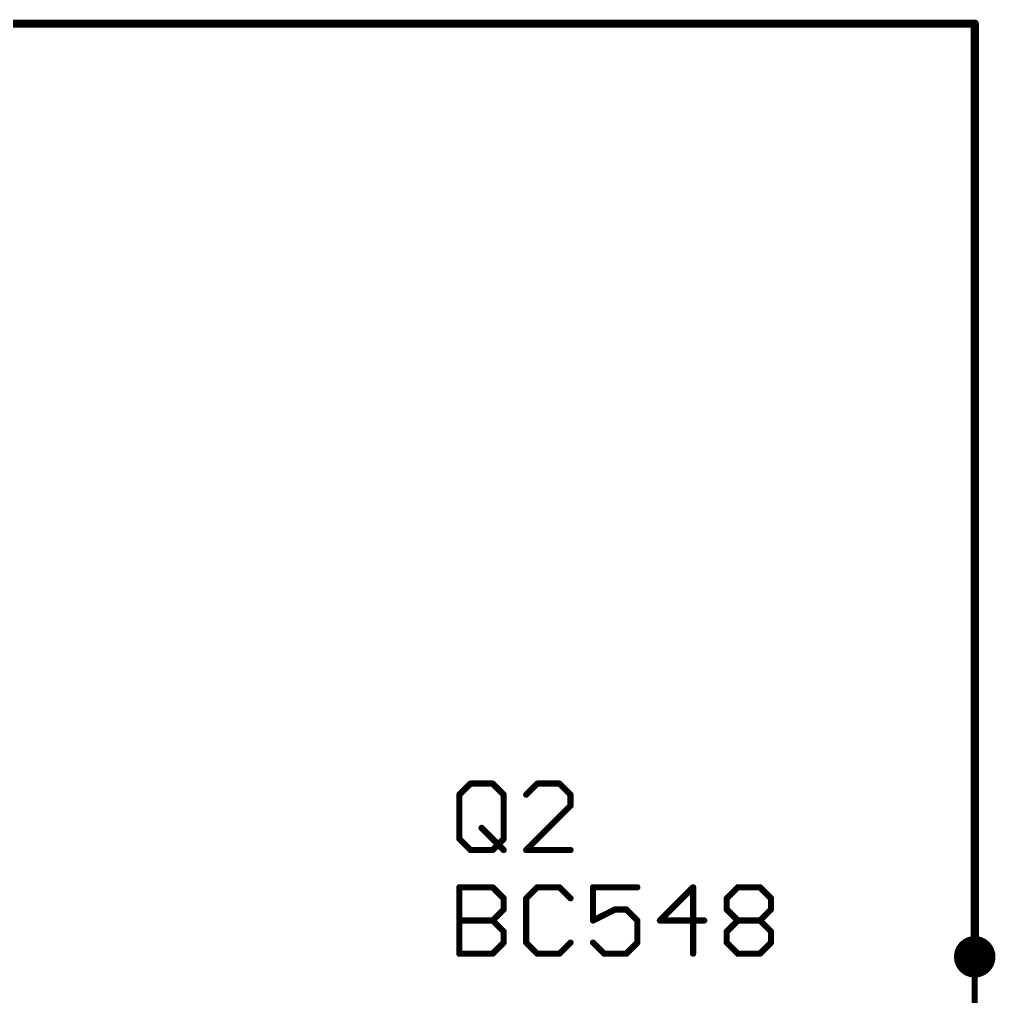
# Model space of a CAD drawing. Extents: x -22 to 205, y 41 to 107.
# Drawn here: x 174.72 to 198.63, y 70.15 to 94.08 of the extents above; entities that cross this region are included whole.
import ezdxf

# ---------------------------------------------------------------- set-up
doc = ezdxf.new("R2010")
doc.units = 0
for name, color, linetype in [('91', 94, 'CONTINUOUS'), ('94', 14, 'CONTINUOUS'), ('95', 251, 'CONTINUOUS'), ('96', 251, 'CONTINUOUS')]:
    doc.layers.add(name, color=color, linetype=linetype)

msp = doc.modelspace()

# ---------------------------------------------------------------- linework, layer by layer
at = {"layer": '91', "const_width": 0.2032}
for points in [[(198.12, 93.98), (162.56, 93.98)], [(198.12, 71.12), (198.12, 93.98)]]:
    msp.add_lwpolyline(points, dxfattribs=at)
at = {"layer": '91'}
for points, const_width in [([(198.1708, 93.98, 1), (198.0692, 93.98)], 0.1016), ([(198.12, 93.9292, 1), (198.12, 94.0308)], 0.1016), ([(198.12, 70.866, 1), (198.12, 71.374, 1), (198.12, 70.866)], 0.508), ([(198.0692, 71.12, 1), (198.1708, 71.12)], 0.1016)]:
    msp.add_lwpolyline(points, format="xyb", dxfattribs=dict(at, const_width=const_width))
at = {"layer": '94', "const_width": 0.1524}
msp.add_lwpolyline([(198.12, 71.12), (198.12, 68.58)], dxfattribs=at)
at = {"layer": '94', "const_width": 0.0762}
msp.add_lwpolyline([(198.1581, 71.12, 1), (198.0819, 71.12)], format="xyb", dxfattribs=at)
at = {"layer": '95', "const_width": 0.1524}
for points in [[(185.4962, 75.092), (185.7674, 75.3632)], [(185.7674, 75.3632), (186.3097, 75.3632)], [(186.3097, 75.3632), (186.5809, 75.092)], [(187.4045, 75.3632), (187.1334, 75.092)], [(187.9469, 75.3632), (187.4045, 75.3632)], [(188.218, 75.092), (187.9469, 75.3632)], [(185.4962, 74.0074), (185.4962, 75.092)], [(186.5809, 75.092), (186.5809, 74.0074)], [(188.218, 74.8209), (188.218, 75.092)], [(187.1334, 73.7362), (188.218, 74.8209)], [(186.0385, 74.2785), (186.5809, 73.7362)], [(185.7674, 73.7362), (185.4962, 74.0074)], [(186.5809, 74.0074), (186.3097, 73.7362)], [(186.3097, 73.7362), (185.7674, 73.7362)], [(188.218, 73.7362), (187.1334, 73.7362)]]:
    msp.add_lwpolyline(points, dxfattribs=at)
at = {"layer": '95', "const_width": 0.0762}
for points in [[(185.7674, 75.4013, 1), (185.7674, 75.3251)], [(185.7943, 75.3362, 1), (185.7404, 75.3901)], [(186.3366, 75.3901, 1), (186.2828, 75.3362)], [(186.3097, 75.3251, 1), (186.3097, 75.4013)], [(187.4045, 75.4013, 1), (187.4045, 75.3251)], [(187.4315, 75.3362, 1), (187.3776, 75.3901)], [(187.9738, 75.3901, 1), (187.9199, 75.3362)], [(187.9469, 75.3251, 1), (187.9469, 75.4013)], [(185.5343, 75.092, 1), (185.4581, 75.092)], [(185.4693, 75.119, 1), (185.5231, 75.0651)], [(186.619, 75.092, 1), (186.5428, 75.092)], [(186.5539, 75.0651, 1), (186.6078, 75.119)], [(187.1064, 75.119, 1), (187.1603, 75.0651)], [(188.2561, 75.092, 1), (188.1799, 75.092)], [(188.1911, 75.0651, 1), (188.245, 75.119)], [(188.1799, 74.8209, 1), (188.2561, 74.8209)], [(188.245, 74.7939, 1), (188.1911, 74.8478)], [(186.0655, 74.3055, 1), (186.0116, 74.2516)], [(185.5231, 74.0343, 1), (185.4693, 73.9804)], [(185.4581, 74.0074, 1), (185.5343, 74.0074)], [(186.5428, 74.0074, 1), (186.619, 74.0074)], [(186.6078, 73.9804, 1), (186.5539, 74.0343)], [(185.7674, 73.7743, 1), (185.7674, 73.6981)], [(185.7404, 73.7093, 1), (185.7943, 73.7631)], [(186.2828, 73.7631, 1), (186.3366, 73.7093)], [(186.3097, 73.6981, 1), (186.3097, 73.7743)], [(186.5539, 73.7093, 1), (186.6078, 73.7631)], [(187.1334, 73.7743, 1), (187.1334, 73.6981)], [(187.1064, 73.7631, 1), (187.1603, 73.7093)], [(188.218, 73.6981, 1), (188.218, 73.7743)]]:
    msp.add_lwpolyline(points, format="xyb", dxfattribs=at)
at = {"layer": '96', "const_width": 0.1524}
for points in [[(185.4962, 71.1962), (185.4962, 72.8232)], [(185.4962, 72.8232), (186.3097, 72.8232)], [(186.3097, 72.8232), (186.5809, 72.552)], [(187.4045, 72.8232), (187.1334, 72.552)], [(187.9469, 72.8232), (187.4045, 72.8232)], [(188.218, 72.552), (187.9469, 72.8232)], [(189.8552, 72.8232), (188.7705, 72.8232)], [(188.7705, 72.8232), (188.7705, 72.0097)], [(191.2212, 72.8232), (190.4077, 72.0097)], [(191.2212, 71.1962), (191.2212, 72.8232)], [(192.0448, 72.552), (192.316, 72.8232)], [(192.316, 72.8232), (192.8583, 72.8232)], [(192.8583, 72.8232), (193.1295, 72.552)], [(186.5809, 72.552), (186.5809, 72.2809)], [(187.1334, 72.552), (187.1334, 71.4674)], [(192.0448, 72.2809), (192.0448, 72.552)], [(193.1295, 72.552), (193.1295, 72.2809)], [(186.5809, 72.2809), (186.3097, 72.0097)], [(188.7705, 72.0097), (189.3128, 72.2809)], [(189.3128, 72.2809), (189.584, 72.2809)], [(189.584, 72.2809), (189.8552, 72.0097)], [(192.316, 72.0097), (192.0448, 72.2809)], [(193.1295, 72.2809), (192.8583, 72.0097)], [(185.4962, 72.0097), (186.3097, 72.0097)], [(186.3097, 72.0097), (186.5809, 71.7385)], [(189.8552, 72.0097), (189.8552, 71.4674)], [(190.4077, 72.0097), (191.4923, 72.0097)], [(192.0448, 71.7385), (192.316, 72.0097)], [(192.316, 72.0097), (192.8583, 72.0097)], [(192.8583, 72.0097), (193.1295, 71.7385)], [(186.5809, 71.7385), (186.5809, 71.4674)], [(192.0448, 71.4674), (192.0448, 71.7385)], [(193.1295, 71.7385), (193.1295, 71.4674)], [(186.5809, 71.4674), (186.3097, 71.1962)], [(187.1334, 71.4674), (187.4045, 71.1962)], [(187.9469, 71.1962), (188.218, 71.4674)], [(189.0417, 71.1962), (188.7705, 71.4674)], [(189.8552, 71.4674), (189.584, 71.1962)], [(192.316, 71.1962), (192.0448, 71.4674)], [(193.1295, 71.4674), (192.8583, 71.1962)], [(186.3097, 71.1962), (185.4962, 71.1962)], [(187.4045, 71.1962), (187.9469, 71.1962)], [(189.584, 71.1962), (189.0417, 71.1962)], [(192.8583, 71.1962), (192.316, 71.1962)]]:
    msp.add_lwpolyline(points, dxfattribs=at)
at = {"layer": '96', "const_width": 0.0762}
for points in [[(185.5343, 72.8232, 1), (185.4581, 72.8232)], [(185.4962, 72.8613, 1), (185.4962, 72.7851)], [(186.3366, 72.8501, 1), (186.2828, 72.7962)], [(186.3097, 72.7851, 1), (186.3097, 72.8613)], [(187.4045, 72.8613, 1), (187.4045, 72.7851)], [(187.4315, 72.7962, 1), (187.3776, 72.8501)], [(187.9738, 72.8501, 1), (187.9199, 72.7962)], [(187.9469, 72.7851, 1), (187.9469, 72.8613)], [(188.7705, 72.8613, 1), (188.7705, 72.7851)], [(188.8086, 72.8232, 1), (188.7324, 72.8232)], [(189.8552, 72.7851, 1), (189.8552, 72.8613)], [(191.2593, 72.8232, 1), (191.1831, 72.8232)], [(191.2481, 72.7962, 1), (191.1942, 72.8501)], [(192.316, 72.8613, 1), (192.316, 72.7851)], [(192.3429, 72.7962, 1), (192.289, 72.8501)], [(192.8853, 72.8501, 1), (192.8314, 72.7962)], [(192.8583, 72.7851, 1), (192.8583, 72.8613)], [(186.619, 72.552, 1), (186.5428, 72.552)], [(186.5539, 72.5251, 1), (186.6078, 72.579)], [(187.1064, 72.579, 1), (187.1603, 72.5251)], [(187.1715, 72.552, 1), (187.0953, 72.552)], [(188.1911, 72.5251, 1), (188.245, 72.579)], [(192.0829, 72.552, 1), (192.0067, 72.552)], [(192.0179, 72.579, 1), (192.0718, 72.5251)], [(193.1676, 72.552, 1), (193.0914, 72.552)], [(193.1025, 72.5251, 1), (193.1564, 72.579)], [(186.5428, 72.2809, 1), (186.619, 72.2809)], [(186.6078, 72.2539, 1), (186.5539, 72.3078)], [(189.3128, 72.319, 1), (189.3128, 72.2428)], [(189.3299, 72.2468, 1), (189.2958, 72.3149)], [(189.6109, 72.3078, 1), (189.5571, 72.2539)], [(189.584, 72.2428, 1), (189.584, 72.319)], [(192.0718, 72.3078, 1), (192.0179, 72.2539)], [(192.0067, 72.2809, 1), (192.0829, 72.2809)], [(193.0914, 72.2809, 1), (193.1676, 72.2809)], [(193.1564, 72.2539, 1), (193.1025, 72.3078)], [(185.4962, 72.0478, 1), (185.4962, 71.9716)], [(186.3366, 72.0366, 1), (186.2828, 71.9828)], [(186.2828, 72.0366, 1), (186.3366, 71.9828)], [(186.3097, 71.9716, 1), (186.3097, 72.0478)], [(188.7535, 72.0438, 1), (188.7876, 71.9756)], [(188.7324, 72.0097, 1), (188.8086, 72.0097)], [(189.8933, 72.0097, 1), (189.8171, 72.0097)], [(189.8282, 71.9828, 1), (189.8821, 72.0366)], [(190.4077, 72.0478, 1), (190.4077, 71.9716)], [(190.3807, 72.0366, 1), (190.4346, 71.9828)], [(191.4923, 71.9716, 1), (191.4923, 72.0478)], [(192.316, 72.0478, 1), (192.316, 71.9716)], [(192.3429, 71.9828, 1), (192.289, 72.0366)], [(192.289, 71.9828, 1), (192.3429, 72.0366)], [(192.8853, 72.0366, 1), (192.8314, 71.9828)], [(192.8314, 72.0366, 1), (192.8853, 71.9828)], [(192.8583, 71.9716, 1), (192.8583, 72.0478)], [(186.619, 71.7385, 1), (186.5428, 71.7385)], [(186.5539, 71.7116, 1), (186.6078, 71.7655)], [(192.0829, 71.7385, 1), (192.0067, 71.7385)], [(192.0179, 71.7655, 1), (192.0718, 71.7116)], [(193.1676, 71.7385, 1), (193.0914, 71.7385)], [(193.1025, 71.7116, 1), (193.1564, 71.7655)], [(186.5428, 71.4674, 1), (186.619, 71.4674)], [(186.6078, 71.4404, 1), (186.5539, 71.4943)], [(187.1603, 71.4943, 1), (187.1064, 71.4404)], [(187.0953, 71.4674, 1), (187.1715, 71.4674)], [(188.245, 71.4404, 1), (188.1911, 71.4943)], [(188.7975, 71.4943, 1), (188.7436, 71.4404)], [(189.8171, 71.4674, 1), (189.8933, 71.4674)], [(189.8821, 71.4404, 1), (189.8282, 71.4943)], [(192.0718, 71.4943, 1), (192.0179, 71.4404)], [(192.0067, 71.4674, 1), (192.0829, 71.4674)], [(193.0914, 71.4674, 1), (193.1676, 71.4674)], [(193.1564, 71.4404, 1), (193.1025, 71.4943)], [(185.4962, 71.2343, 1), (185.4962, 71.1581)], [(185.4581, 71.1962, 1), (185.5343, 71.1962)], [(186.2828, 71.2231, 1), (186.3366, 71.1693)], [(186.3097, 71.1581, 1), (186.3097, 71.2343)], [(187.4045, 71.2343, 1), (187.4045, 71.1581)], [(187.3776, 71.1693, 1), (187.4315, 71.2231)], [(187.9199, 71.2231, 1), (187.9738, 71.1693)], [(187.9469, 71.1581, 1), (187.9469, 71.2343)], [(189.0417, 71.2343, 1), (189.0417, 71.1581)], [(189.0147, 71.1693, 1), (189.0686, 71.2231)], [(189.5571, 71.2231, 1), (189.6109, 71.1693)], [(189.584, 71.1581, 1), (189.584, 71.2343)], [(191.1831, 71.1962, 1), (191.2593, 71.1962)], [(192.316, 71.2343, 1), (192.316, 71.1581)], [(192.289, 71.1693, 1), (192.3429, 71.2231)], [(192.8314, 71.2231, 1), (192.8853, 71.1693)], [(192.8583, 71.1581, 1), (192.8583, 71.2343)]]:
    msp.add_lwpolyline(points, format="xyb", dxfattribs=at)

doc.saveas('drawing.dxf')
